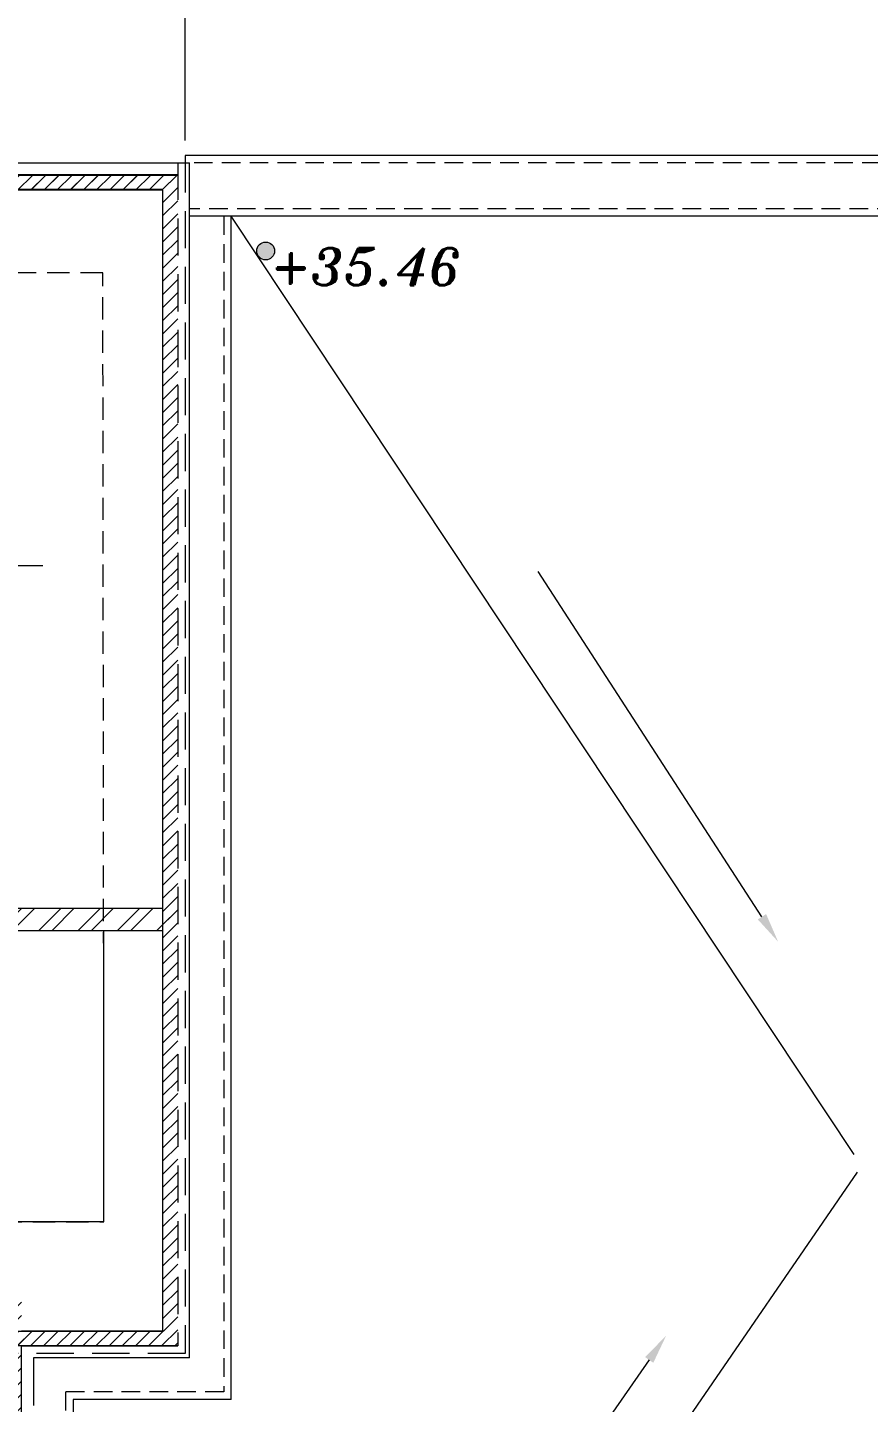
# Model space of a CAD drawing. Header units: inches. Extents: x 561507 to 585362, y 122100 to 138759.
# Drawn here: x 576793 to 577360, y 131059 to 131985 of the extents above; entities that cross this region are included whole.
import ezdxf

# ---------------------------------------------------------------- set-up
doc = ezdxf.new("R2010")
doc.units = ezdxf.units.IN
doc.header["$MEASUREMENT"] = 0
doc.linetypes.add('DASHED', pattern=[0.75, 0.5, -0.25])
doc.linetypes.add('HIDDEN', pattern=[0.375, 0.25, -0.125])
doc.layers.add('BLOCK', color=250, linetype='Continuous', lineweight=5)
doc.styles.add('ITALICT', font='italict', dxfattribs={"height": 22.5})

msp = doc.modelspace()

# ---------------------------------------------------------------- hatches: boundary and pattern name
at = {"layer": 'BLOCK'}
h = msp.add_hatch(dxfattribs=at)
h.set_pattern_fill('ANSI31', color=256, scale=50, style=0)
h.set_pattern_definition([(45, (0, 0), (-4.419417382415921, 4.419417382415921), [])])
edge = h.paths.add_edge_path()
edge.add_line((573988.9280372335, 126914.9598121701), (574448.6062529405, 126914.9597278422))
edge.add_arc((575362.4472121488, 128010.8701747971), 1426.928521850975, 230.1764683922947, 360.6862176326954)
edge.add_line((576789.273393976, 128027.9597424987), (576789.2733950678, 131096.9597286905))
edge.add_line((576789.2733950678, 131096.9597286905), (576894.4280818182, 131096.959728653))
edge.add_line((576894.4280818182, 131096.959728653), (576894.4280818182, 131884.9597286724))
edge.add_line((576894.4280818182, 131884.9597286724), (576288.4122361593, 131884.9597286724))
edge.add_arc((575372.107364682, 130777.3004021396), 1437.540886774388, 50.40094019431523, 179.7225502367386)
edge.add_line((573934.5833322889, 130784.2615399992), (573934.5803033424, 129808.4303607551))
edge.add_line((573934.5803033424, 129808.4303607551), (573988.9280372314, 129808.430360755))
edge.add_line((573988.9280372314, 129808.430360755), (573988.9279548808, 126914.9598121701))
edge.add_line((573988.9279548808, 126914.9598121701), (573988.9280372335, 126914.9598121701))
edge = h.paths.add_edge_path(flags=16)
edge.add_line((576884.4280818182, 131874.9597286724), (576884.4280818186, 131106.9597286613))
edge.add_line((576884.4280818186, 131106.9597286613), (576773.2680563543, 131106.9597286952))
edge.add_line((576773.2680563543, 131106.9597286952), (576773.2680552588, 128027.8636250285))
edge.add_arc((575362.4472121488, 128010.8701747971), 1410.923183133765, -130.05838681739817, 0.6900988877083023, ccw=False)
edge.add_line((574454.4223316516, 126930.9650654924), (574004.9332940534, 126930.9651479511))
edge.add_line((574004.9332940534, 126930.9651479511), (574004.9333764041, 129824.4356994722))
edge.add_line((574004.9333764041, 129824.4356994722), (573950.5856917396, 129824.4356994722))
edge.add_line((573950.5856917396, 129824.4356994722), (573950.5886708854, 130784.2226544676))
edge.add_arc((575372.4048124743, 130777.117571669), 1421.833894195862, 50.545646625906784, 179.7136845918529, ccw=False)
edge.add_line((576275.9280390658, 131874.9597286723), (576884.4280818182, 131874.9597286724))
h = msp.add_hatch(dxfattribs=at)
h.set_pattern_fill('ANSI32', color=256, scale=50)
h.set_pattern_definition([(45, (0, 0), (-13.25825214724776, 13.25825214724777), []), (45, (8.838834750000386, 0), (-13.25825214724776, 13.25825214724777), [])])
h.paths.add_polyline_path([(576894.4280818182, 131885.4596913757), (576536.9280372333, 131885.4596913756), (576536.9280372333, 131874.4597286723), (576549.9599521271, 131874.4597286723), (576561.4280372332, 131874.4597286723), (576561.4280372332, 131849.9597286724), (576571.4280372332, 131849.9597286724), (576571.4280372332, 131875.4596913757), (576884.4280818182, 131875.4596913757), (576884.4280818186, 131391.7097372168), (576401.9280390658, 131391.7097372168), (576401.9280390658, 131376.7097372168), (576534.4280372332, 131376.7097372168), (576534.4280372332, 131307.4597286722), (576549.4280372333, 131307.4597286724), (576549.4280372332, 131376.7097372167), (576884.4280818186, 131376.7097372168), (576884.4280818186, 131106.9597286559), (576789.272504689, 131106.9597286898), (576789.272504689, 131135.4597285925), (576561.4280372332, 131135.4597286723), (576561.4280372332, 131125.4597286723), (576779.2725046893, 131125.4597285968), (576779.2725046893, 131096.9597286941), (576894.4280817613, 131096.9597286548)])
at = {"layer": 'BLOCK', "ltscale": 20}
h = msp.add_hatch(color=256, dxfattribs=at)
h.dxf.hatch_style = 1
edge = h.paths.add_edge_path()
edge.add_arc((576953.7019105332, 131834.1154306206), 5.999999999789343, 0, 360)

# ---------------------------------------------------------------- linework, layer by layer
at = {"layer": 'BLOCK'}
for p, q in [((576899.4279480719, 131908.459830441), (576899.4279480719, 132673.4593214117)), ((576291.2877643529, 131893.4596913756), (576902.4280818147, 131893.4596913757)), ((576902.4280818182, 131088.9597286712), (576902.4280818179, 131893.4596715095)), ((576894.4280818147, 131885.4596913757), (576287.8075117933, 131885.4596913756)), ((576884.4280818147, 131875.4596913757), (576571.4280372296, 131875.4596913757)), ((577350.0016816581, 131225.7350293007), (576930.4280818182, 131857.4591292207)), ((576401.9280390658, 131391.7097372168), (576884.4280818186, 131391.7097372168)), ((576549.4280372332, 131376.7097372168), (576884.4280818186, 131376.7097372168)), ((577352.1774020975, 131213.959728602), (576826.1569591098, 130448.709863606)), ((576884.4280818186, 131106.9597286559), (576789.272504689, 131106.9597286898)), ((576894.4280818182, 131096.959728653), (576779.2725046893, 131096.9597286941)), ((576902.4280818182, 131088.9597286712), (576797.2729915358, 131088.9597286713)), ((576797.2729915358, 131088.9597286713), (576797.2729915358, 131056.8167528202))]:
    msp.add_line(p, q, dxfattribs=at)
at = {"layer": 'BLOCK', "ltscale": 50}
for p, q in [((581910.4280783811, 131898.39834521), (576899.4280818148, 131898.4599266952)), ((579703.1702019614, 131857.4592511877), (576902.4280818179, 131857.459127989)), ((576930.4280818179, 131060.9597286725), (576930.4280818182, 131857.4591292206)), ((576930.4280818179, 131060.9597286725), (576823.9280372333, 131060.9597286725)), ((576823.9280372333, 131060.9597286725), (576823.9280372333, 129042.4596689362))]:
    msp.add_line(p, q, dxfattribs=at)
at = {"layer": 'BLOCK', "linetype": 'DASHED', "ltscale": 50}
for p, q in [((576899.4280818148, 131898.4599266952), (576899.4280818179, 131091.9597286725)), ((576894.4280818182, 131893.4596913757), (576894.4280818182, 131096.9597286725)), ((576894.4280818182, 131096.9597286725), (576733.9280274899, 131096.9597286725)), ((576899.4280818179, 131091.9597286725), (576738.9277995104, 131091.9597286725))]:
    msp.add_line(p, q, dxfattribs=at)
at = {"layer": 'BLOCK', "linetype": 'HIDDEN', "ltscale": 50}
for p, q in [((581905.4280795493, 131893.3983457462), (576899.4280818149, 131893.4597082829)), ((579703.1702019614, 131862.459251191), (576902.4280818179, 131862.4591279897)), ((576925.4280818179, 131857.4591290007), (576925.4280818179, 131065.9597286725)), ((576925.4280818179, 131065.9597286725), (576818.9280372331, 131065.9597286725)), ((576818.9280372331, 131065.9597286725), (576818.9280372331, 129042.4596688504))]:
    msp.add_line(p, q, dxfattribs=at)
at = {"layer": 'BLOCK', "linetype": 'HIDDEN', "ltscale": 60}
for p, q in [((576844.0502155042, 131819.4597286724), (576571.4280372332, 131819.4597286724)), ((576844.8059481321, 131180.5024804408), (576844.0502155042, 131819.4597286724)), ((576549.4280372332, 131180.416976904), (576844.8059481321, 131180.5024804408))]:
    msp.add_line(p, q, dxfattribs=at)
at = {"layer": 'BLOCK', "ltscale": 8}
msp.add_line((576563.7773046729, 131622.398444053), (576803.6332935097, 131622.398444053), dxfattribs=at)
at = {"layer": 'BLOCK'}
for points in [[(576894.4280818182, 131884.9597286724), (576288.4122361593, 131884.9597286723, 0.6329166914262343), (573934.5833322889, 130784.2615399992), (573934.5803033424, 129808.4303607551), (573988.9280372314, 129808.430360755), (573988.9279548808, 126914.9598121701)], [(573988.9280372335, 126914.9598121701), (574448.6062529405, 126914.9597278422, 0.6402016144412619), (576789.273393976, 128027.9597424987), (576789.2733950678, 131096.9597286905), (576894.4280818182, 131096.959728653)]]:
    msp.add_lwpolyline(points, format="xyb", dxfattribs=at)
msp.add_lwpolyline([(574004.9332940534, 126930.965147951), (574454.4223316516, 126930.9650654924, 0.6416712221466381), (576773.2680552589, 128027.8636250305), (576773.2680563543, 131106.9597286952), (576884.4280818186, 131106.9597286613), (576884.4280818182, 131874.9597286724), (576275.9280390658, 131874.9597286723, 0.6319785796970045), (573950.5886708854, 130784.2226544611), (573950.5803033428, 129824.430360755), (574004.9280372335, 129824.430360755)], format="xyb", close=True, dxfattribs=at)
for points in [[(577287.9712849252, 131385.8812507116), (577137.2514265495, 131618.3639938049)], [(576844.4280818182, 131376.7097372168), (576844.4280818183, 131180.4597286724), (576549.4280372333, 131180.4597286724)], [(577212.0502032579, 131087.5192979589), (577053.9172739136, 130860.0139613136), (577131.034834722, 130970.9627479188)]]:
    msp.add_lwpolyline(points, dxfattribs=at)
at = {"layer": 'BLOCK', "ltscale": 20}
msp.add_circle((576953.7019105332, 131834.1154306206), 5.999999999789343, dxfattribs=at)
at = {"layer": 'BLOCK'}
for points in [[(577290.7682605636, 131387.6945456103), (577298.8510543176, 131369.0993968816), (577285.174309287, 131384.0679558129)], [(577209.3131102775, 131089.4217787414), (577223.4650879528, 131103.9418558413), (577214.7872962384, 131085.6168171764)]]:
    msp.add_solid(points, dxfattribs=at)

# ---------------------------------------------------------------- texts
at = {"layer": 'BLOCK', "ltscale": 8, "style": 'ITALICT'}
msp.add_text('+35.46', height=25, dxfattribs=at).set_placement((576957.2570153282, 131810.9717528971))

doc.saveas('drawing.dxf')
